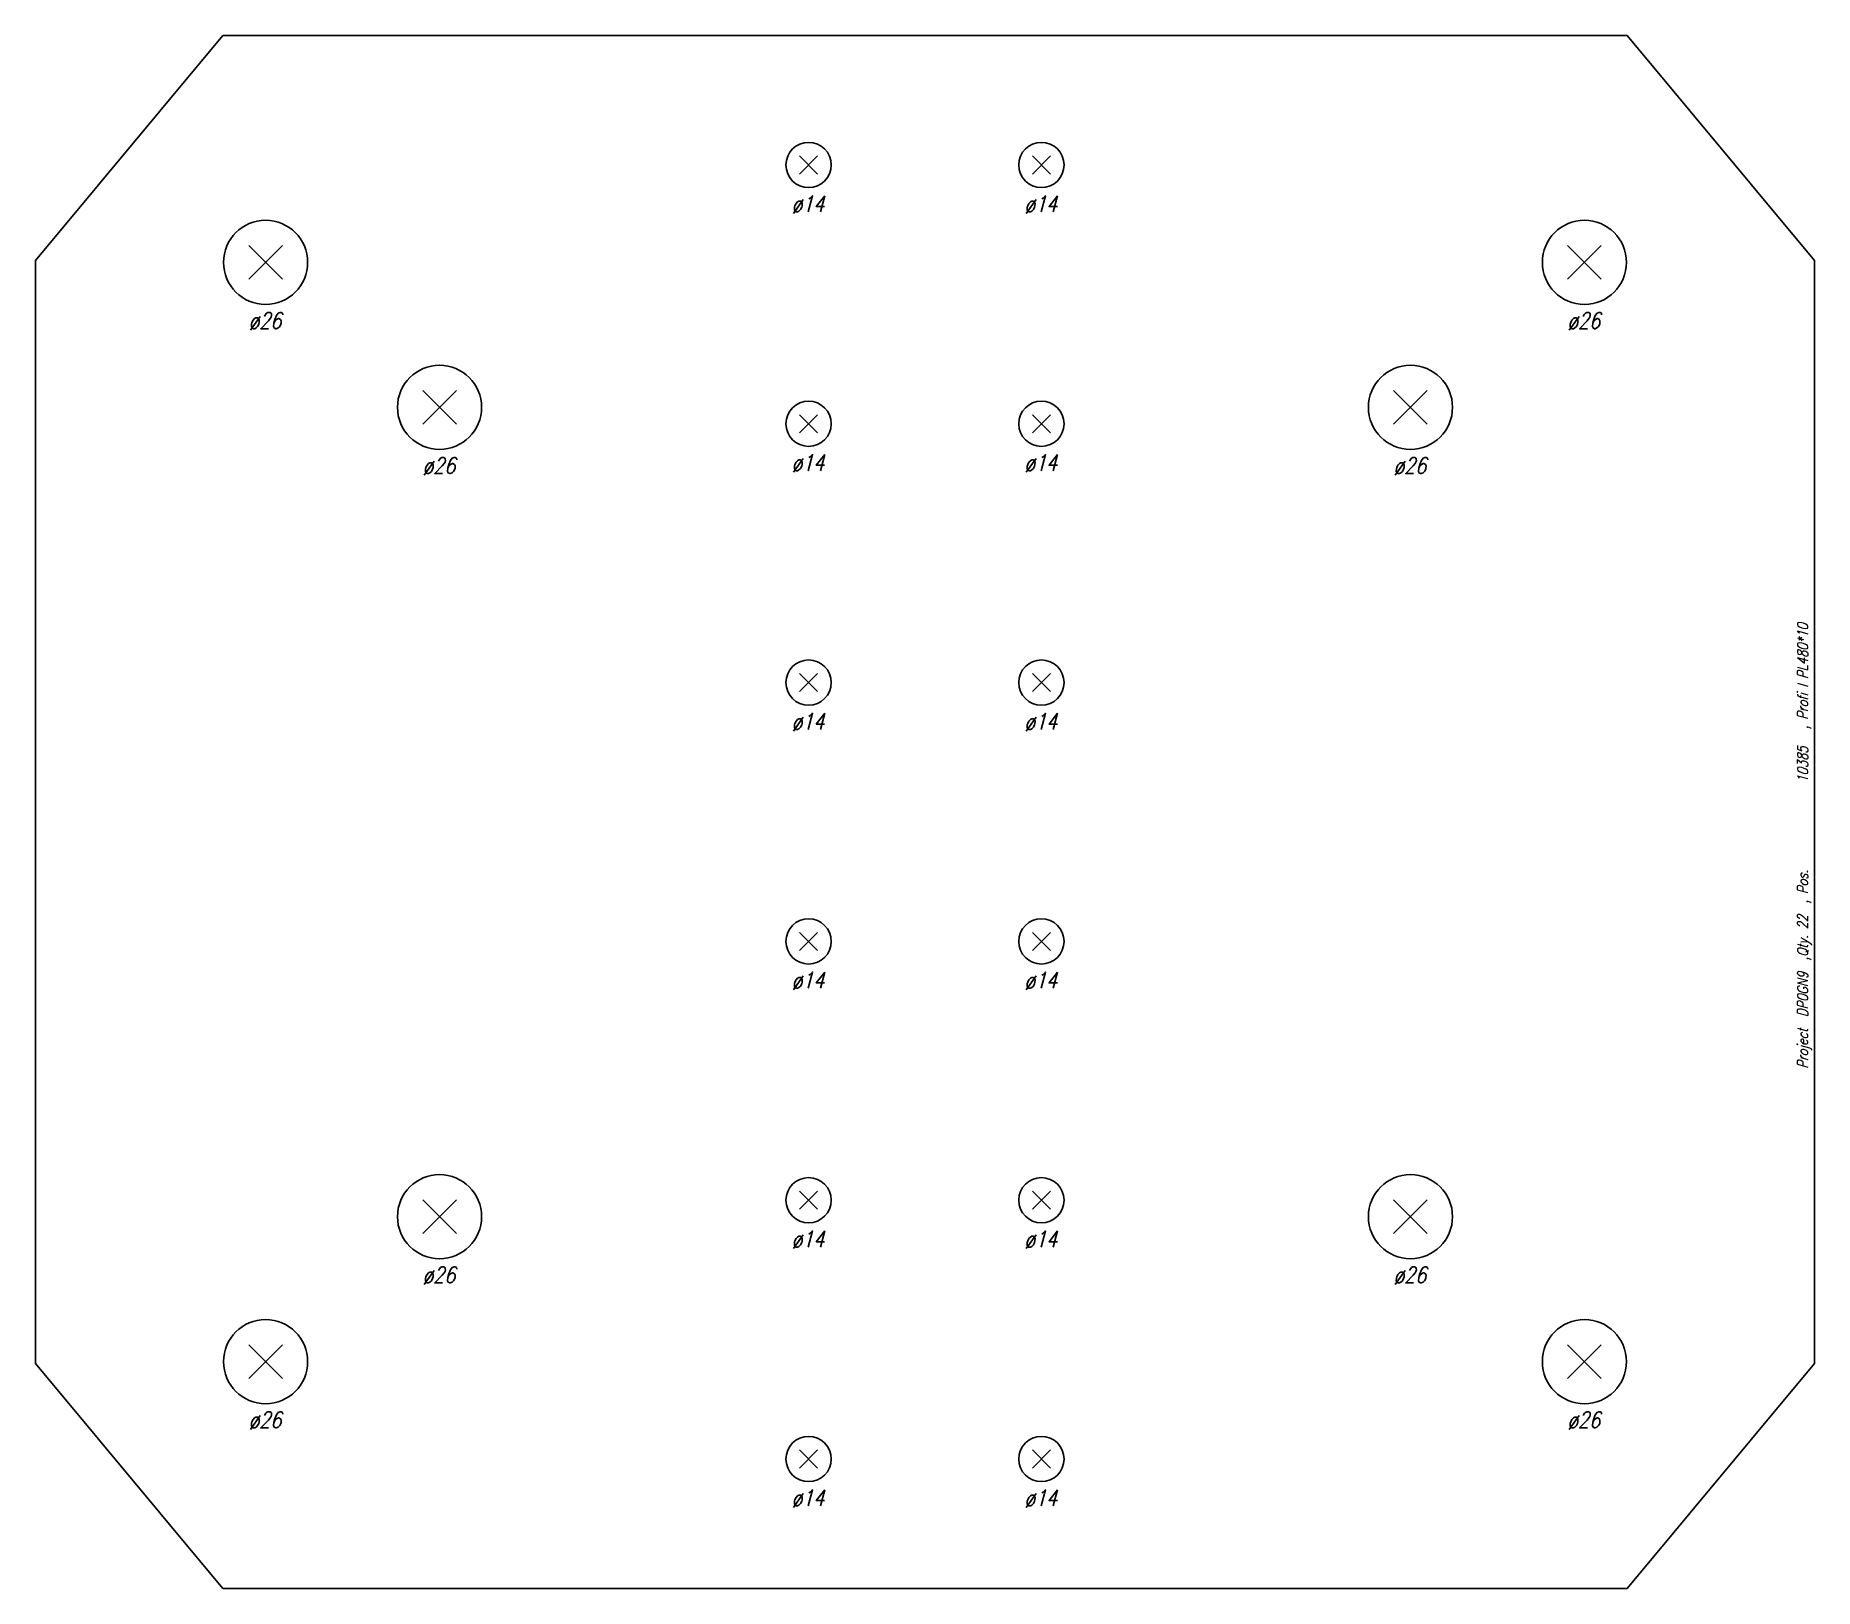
# Model space of a CAD drawing. Extents: x 0 to 550, y -240 to 240.
import ezdxf

# ---------------------------------------------------------------- set-up
doc = ezdxf.new("R2010")
doc.units = 0
doc.header["$LTSCALE"] = 10
for name, color, linetype in [('BEZ_SCHRAUBEN', 7, 'CONTINUOUS'), ('SCHRAUBEN', 7, 'CONTINUOUS'), ('TEILE', 7, 'CONTINUOUS'), ('UNTERSCHRIFT', 7, 'CONTINUOUS')]:
    doc.layers.add(name, color=color, linetype=linetype)
doc.styles.get("Standard").update_dxf_attribs({"font": 'ROMANS'})

msp = doc.modelspace()

# ---------------------------------------------------------------- linework, layer by layer
at = {"layer": 'SCHRAUBEN', "color": 6}
for p, q in [((241.800003, 202.799973), (236.199982, 197.199951)), ((236.199982, 202.799973), (241.800003, 197.199951)), ((313.799988, 202.799973), (308.199982, 197.199951)), ((308.199982, 202.799973), (313.799988, 197.199951)), ((76.31823, 175.101593), (65.918228, 164.701569)), ((65.918228, 175.101593), (76.31823, 164.701569)), ((484.081909, 175.101593), (473.681915, 164.701569)), ((473.681915, 175.101593), (484.081909, 164.701569)), ((130.093735, 130.288696), (119.693726, 119.888687)), ((119.693726, 130.288696), (130.093735, 119.888687)), ((430.306396, 130.288696), (419.906372, 119.888687)), ((419.906372, 130.288696), (430.306396, 119.888687)), ((241.800003, 122.799973), (236.199982, 117.199974)), ((236.199982, 122.799973), (241.800003, 117.199974)), ((313.799988, 122.799973), (308.199982, 117.199974)), ((308.199982, 122.799973), (313.799988, 117.199974)), ((241.800003, 42.799969), (236.199982, 37.199966)), ((236.199982, 42.799969), (241.800003, 37.199966)), ((313.799988, 42.799969), (308.199982, 37.199966)), ((308.199982, 42.799969), (313.799988, 37.199966)), ((241.800003, -37.200035), (236.199982, -42.800034)), ((236.199982, -37.200035), (241.800003, -42.800034)), ((313.799988, -37.200035), (308.199982, -42.800034)), ((308.199982, -37.200035), (313.799988, -42.800034)), ((130.093903, -119.88842), (119.693901, -130.288422)), ((119.693901, -119.88842), (130.093903, -130.288422)), ((241.800003, -117.200043), (236.199982, -122.800034)), ((236.199982, -117.200043), (241.800003, -122.800034)), ((313.799988, -117.200043), (308.199982, -122.800034)), ((308.199982, -117.200043), (313.799988, -122.800034)), ((430.306244, -119.88842), (419.90625, -130.288422)), ((419.90625, -119.88842), (430.306244, -130.288422)), ((76.318367, -164.701263), (65.918365, -175.101288)), ((65.918365, -164.701263), (76.318367, -175.101288)), ((484.081757, -164.701263), (473.681763, -175.101288)), ((473.681763, -164.701263), (484.081757, -175.101288)), ((241.800003, -197.199951), (236.199982, -202.799973)), ((236.199982, -197.199951), (241.800003, -202.799973)), ((313.799988, -197.199951), (308.199982, -202.799973)), ((308.199982, -197.199951), (313.799988, -202.799973))]:
    msp.add_line(p, q, dxfattribs=at)
at = {"layer": 'SCHRAUBEN', "color": 2}
for centre, radius in [((239, 199.999969), 7), ((311, 199.999969), 7), ((71.118233, 169.901581), 13), ((478.881897, 169.901581), 13), ((124.89373, 125.088692), 13.000008), ((425.106384, 125.088692), 13), ((239, 119.999969), 7), ((311, 119.999969), 7), ((239, 39.999966), 7), ((311, 39.999966), 7), ((239, -40.000034), 7), ((311, -40.000034), 7), ((124.893906, -125.088425), 13), ((239, -120.000038), 7), ((311, -120.000038), 7), ((425.106232, -125.088425), 13), ((71.11837, -169.901276), 12.999992), ((478.881775, -169.901276), 12.999969), ((239, -199.999969), 7), ((311, -199.999969), 7)]:
    msp.add_circle(centre, radius, dxfattribs=at)
at = {"layer": 'TEILE', "color": 2}
for p, q in [((0, 170.47258), (57.939484, 240)), ((57.939484, 240), (492.060516, 240)), ((492.060516, 240), (550, 170.47258)), ((0, -170.472092), (0, 170.47258)), ((550, 170.47258), (550, -170.472092)), ((57.939831, -240), (0, -170.472092)), ((550, -170.472092), (492.060211, -240)), ((492.060211, -240), (57.939831, -240))]:
    msp.add_line(p, q, dxfattribs=at)

# ---------------------------------------------------------------- texts
at = {"layer": 'BEZ_SCHRAUBEN', "color": 2, "oblique": 15, "width": 0.8}
for s, p in [(' ø14', (231, 185.499969)), (' ø14', (303, 185.499969)), (' ø26', (63.118233, 149.401581)), (' ø26', (470.881927, 149.401581)), (' ø14', (231, 105.499969)), (' ø14', (303, 105.499969)), (' ø26', (116.89373, 104.588692)), (' ø26', (417.106384, 104.588692)), (' ø14', (231, 25.499966)), (' ø14', (303, 25.499966)), (' ø14', (231, -54.500031)), (' ø14', (303, -54.500031)), (' ø14', (231, -134.500031)), (' ø14', (303, -134.500031)), (' ø26', (116.893906, -145.588425)), (' ø26', (417.106262, -145.588425)), (' ø26', (63.118362, -190.401276)), (' ø26', (470.881775, -190.401276)), (' ø14', (231, -214.499985)), (' ø14', (303, -214.499985))]:
    msp.add_text(s, height=5, dxfattribs=at).set_placement(p)
at = {"layer": 'UNTERSCHRIFT', "color": 2, "oblique": 15, "width": 0.8}
for s, p in [('  , Profi l PL480*10', (548, 22.100248)), ('10385', (548, 9.100247)), ('Project  DP0GN9  ,Qty. 22  , Pos. ', (548, -79.299751))]:
    msp.add_text(s, height=3.25, rotation=90, dxfattribs=at).set_placement(p)

doc.saveas('drawing.dxf')
